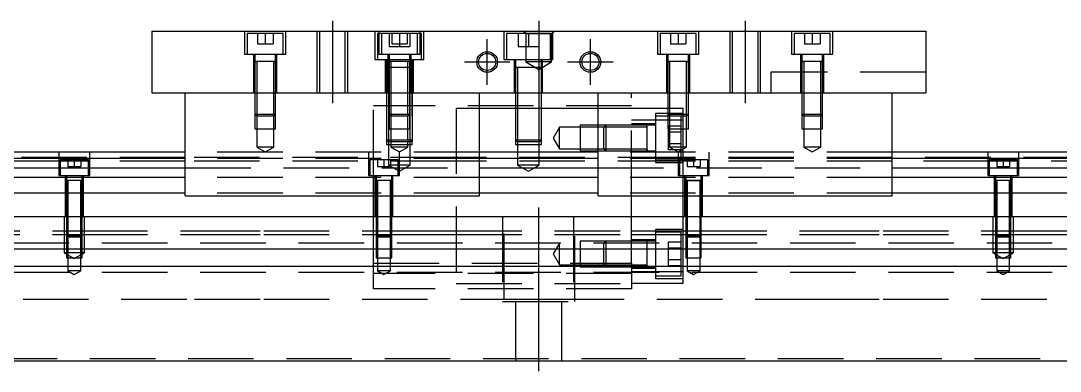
# Model space of a CAD drawing. Extents: x -12 to 793, y -282 to 102.
# Drawn here: x 189.6 to 391, y -239 to -171 of the extents above; entities that cross this region are included whole.
import ezdxf

# ---------------------------------------------------------------- set-up
doc = ezdxf.new("R2010")
doc.units = 0
doc.linetypes.add('CENTER', pattern=[50.8, 31.75, -6.35, 6.35, -6.35])
doc.linetypes.add('DASHED', pattern=[19.05, 12.7, -6.35])
doc.layers.get('0').update_dxf_attribs({"linetype": 'CONTINUOUS'})
doc.layers.add('CENTER', color=1, linetype='CENTER')

msp = doc.modelspace()

# ---------------------------------------------------------------- linework, layer by layer
at = {"color": 7, "linetype": 'CONTINUOUS'}
for p, q in [((215, -172.99), (365, -172.99)), ((215, -172.99), (215, -184.99)), ((365, -172.99), (365, -184.99)), ((261, -180.09), (260.499994, -180.09)), ((261.35, -180.09), (261, -180.09)), ((265, -180.09), (264.65, -180.09)), ((265.500006, -180.09), (265, -180.09)), ((215, -184.99), (365, -184.99)), ((221.5, -204.99), (221.5, -184.99)), ((278.5, -204.99), (278.5, -184.99)), ((301.5, -204.99), (301.5, -184.99)), ((358.5, -204.99), (358.5, -184.99)), ((221.5, -196.49), (0, -196.49)), ((301.5, -196.49), (278.5, -196.49)), ((580, -196.49), (358.5, -196.49)), ((221.5, -197.742272), (0, -197.742272)), ((301.5, -197.742272), (278.5, -197.742272)), ((580, -197.742272), (358.5, -197.742272)), ((0, -199.51668), (221.5, -199.51668)), ((221.5, -201.413076), (0, -201.413076)), ((278.5, -199.51668), (301.5, -199.51668)), ((301.5, -201.413076), (278.5, -201.413076)), ((358.5, -199.51668), (580, -199.51668)), ((580, -201.413076), (358.5, -201.413076)), ((221.5, -204.467372), (0, -204.467372)), ((221.5, -204.99), (278.5, -204.99)), ((301.5, -204.467372), (278.5, -204.467372)), ((301.5, -204.99), (358.5, -204.99)), ((580, -204.467372), (358.5, -204.467372)), ((0, -208.99), (580, -208.99)), ((321.25, -211.74), (321.5, -211.74)), ((580, -215.29), (0, -215.29)), ((580, -218.69), (0, -218.69)), ((311, -218.740006), (311, -218.69)), ((0, -236.99), (580, -236.99))]:
    msp.add_line(p, q, dxfattribs=at)
at = {"color": 3, "linetype": 'DASHED'}
for p, q in [((233, -172.99), (233, -177.49)), ((241, -177.49), (241, -172.99)), ((247.000006, -172.99), (247.000006, -184.99)), ((247.5, -172.99), (247.5, -184.99)), ((252.5, -184.99), (252.5, -172.99)), ((252.999994, -184.99), (252.999994, -172.99)), ((258.25, -172.99), (258.25, -178.49)), ((259, -172.99), (259, -177.49)), ((267, -177.49), (267, -172.99)), ((267.75, -178.49), (267.75, -172.99)), ((283.25, -172.99), (283.25, -178.49)), ((287.5, -173.49), (287, -172.99)), ((292.5, -173.49), (293, -172.99)), ((292.75, -178.49), (292.75, -172.99)), ((313, -172.99), (313, -177.49)), ((321, -177.49), (321, -172.99)), ((327.000006, -172.99), (327.000006, -184.99)), ((327.5, -172.99), (327.5, -184.99)), ((332.5, -184.99), (332.5, -172.99)), ((332.999994, -184.99), (332.999994, -172.99)), ((339, -172.99), (339, -177.49)), ((347, -177.49), (347, -172.99)), ((240.5, -173.49), (233.5, -173.49)), ((233.5, -173.49), (233.5, -177.49)), ((235.5, -173.49), (235.5, -175.49)), ((237, -173.49), (237, -175.49)), ((238.5, -173.49), (238.5, -175.49)), ((240.5, -177.49), (240.5, -173.49)), ((259.5, -173.49), (258.75, -173.49)), ((258.75, -173.49), (258.75, -178.49)), ((266.5, -173.49), (259.5, -173.49)), ((259.5, -173.49), (259.5, -177.49)), ((261, -173.49), (261, -175.99)), ((261.5, -173.49), (261.5, -175.49)), ((263, -173.49), (263, -175.49)), ((264.5, -173.49), (264.5, -175.49)), ((265, -173.49), (265, -175.99)), ((267.25, -173.49), (266.5, -173.49)), ((266.5, -177.49), (266.5, -173.49)), ((267.25, -178.49), (267.25, -173.49)), ((292.25, -173.49), (283.75, -173.49)), ((283.75, -173.49), (283.75, -178.49)), ((286, -173.49), (286, -175.99)), ((287.5, -173.49), (287.5, -178.99)), ((287.5, -173.49), (292.5, -173.49)), ((288, -173.49), (288, -175.99)), ((290, -173.49), (290, -175.99)), ((292.25, -178.49), (292.25, -173.49)), ((292.5, -178.99), (292.5, -173.49)), ((320.5, -173.49), (313.5, -173.49)), ((313.5, -173.49), (313.5, -177.49)), ((315.5, -173.49), (315.5, -175.49)), ((317, -173.49), (317, -175.49)), ((318.5, -173.49), (318.5, -175.49)), ((320.5, -177.49), (320.5, -173.49)), ((346.5, -173.49), (339.5, -173.49)), ((339.5, -173.49), (339.5, -177.49)), ((341.5, -173.49), (341.5, -175.49)), ((343, -173.49), (343, -175.49)), ((344.5, -173.49), (344.5, -175.49)), ((346.5, -177.49), (346.5, -173.49)), ((235.5, -175.49), (237, -175.49)), ((237, -175.49), (238.5, -175.49)), ((261, -175.99), (263, -175.99)), ((261.5, -175.49), (263, -175.49)), ((263, -175.49), (264.5, -175.49)), ((263, -175.49), (263, -175.99)), ((263, -175.99), (265, -175.99)), ((286, -175.99), (288, -175.99)), ((288, -175.99), (290, -175.99)), ((315.5, -175.49), (317, -175.49)), ((317, -175.49), (318.5, -175.49)), ((341.5, -175.49), (343, -175.49)), ((343, -175.49), (344.5, -175.49)), ((233, -177.49), (241, -177.49)), ((234.75, -177.49), (234.75, -184.99)), ((235, -177.49), (235, -178.89)), ((235, -178.885), (235, -178.89)), ((235, -178.89), (235.216462, -178.89)), ((235.216708, -178.89), (235, -178.89)), ((235, -178.89), (235, -178.895)), ((235, -178.89), (235, -184.99)), ((238.783332, -178.89), (235.216708, -178.89)), ((235.35, -178.89), (235.35, -184.99)), ((238.65, -184.99), (238.65, -178.89)), ((239, -178.89), (238.783332, -178.89)), ((238.783538, -178.89), (239, -178.89)), ((239, -178.89), (239, -177.49)), ((239, -178.89), (239, -178.885)), ((239, -178.895), (239, -178.89)), ((239, -184.99), (239, -178.89)), ((239.25, -184.99), (239.25, -177.49)), ((258.25, -178.49), (267.75, -178.49)), ((259, -177.49), (267, -177.49)), ((260.25, -178.49), (260.25, -184.99)), ((260.5, -178.49), (260.5, -180.09)), ((260.75, -177.49), (260.75, -184.99)), ((261, -177.49), (261, -178.89)), ((261, -178.885), (261, -178.89)), ((261, -178.89), (261.216462, -178.89)), ((261.216708, -178.89), (261, -178.89)), ((261, -178.89), (261, -184.99)), ((261, -178.89), (261, -178.895)), ((264.783332, -178.89), (261.216708, -178.89)), ((261.35, -178.89), (261.35, -184.99)), ((264.65, -184.99), (264.65, -178.89)), ((265, -178.89), (264.783332, -178.89)), ((264.783538, -178.89), (265, -178.89)), ((265, -178.89), (265, -177.49)), ((265, -178.89), (265, -178.885)), ((265, -184.99), (265, -178.89)), ((265, -178.895), (265, -178.89)), ((265.25, -184.99), (265.25, -177.49)), ((265.5, -180.09), (265.5, -178.49)), ((265.75, -184.99), (265.75, -178.49)), ((283.25, -178.49), (292.75, -178.49)), ((285.25, -178.49), (285.25, -184.99)), ((285.5, -178.49), (285.5, -180.09)), ((292.5, -178.99), (287.5, -178.99)), ((287.5, -178.99), (290, -180.433376)), ((290, -180.433376), (292.5, -178.99)), ((290.5, -180.09), (290.5, -178.49)), ((290.75, -184.99), (290.75, -178.49)), ((313, -177.49), (321, -177.49)), ((314.75, -177.49), (314.75, -184.99)), ((315, -177.49), (315, -178.89)), ((315, -178.885), (315, -178.89)), ((315, -178.89), (315.216462, -178.89)), ((315.216708, -178.89), (315, -178.89)), ((315, -178.89), (315, -178.895)), ((315, -178.89), (315, -184.99)), ((318.783332, -178.89), (315.216708, -178.89)), ((315.35, -178.89), (315.35, -184.99)), ((318.65, -184.99), (318.65, -178.89)), ((319, -178.89), (318.783332, -178.89)), ((318.783538, -178.89), (319, -178.89)), ((319, -178.89), (319, -177.49)), ((319, -178.89), (319, -178.885)), ((319, -178.895), (319, -178.89)), ((319, -184.99), (319, -178.89)), ((319.25, -184.99), (319.25, -177.49)), ((339, -177.49), (347, -177.49)), ((340.75, -177.49), (340.75, -184.99)), ((341, -177.49), (341, -178.89)), ((341, -178.885), (341, -178.89)), ((341, -178.89), (341.216462, -178.89)), ((341.216708, -178.89), (341, -178.89)), ((341, -178.89), (341, -178.895)), ((341, -178.89), (341, -184.99)), ((344.783332, -178.89), (341.216708, -178.89)), ((341.35, -178.89), (341.35, -184.99)), ((344.65, -184.99), (344.65, -178.89)), ((345, -178.89), (344.783332, -178.89)), ((344.783538, -178.89), (345, -178.89)), ((345, -178.89), (345, -177.49)), ((345, -178.89), (345, -178.885)), ((345, -178.895), (345, -178.89)), ((345, -184.99), (345, -178.89)), ((345.25, -184.99), (345.25, -177.49)), ((260.5, -180.085), (260.5, -180.09)), ((260.5, -180.09), (260.757448, -180.09)), ((260.757468, -180.09), (260.5, -180.09)), ((260.5, -180.09), (260.5, -180.095)), ((260.5, -180.09), (260.5, -184.99)), ((260.999654, -180.09), (260.757468, -180.09)), ((260.9, -180.09), (260.9, -184.99)), ((261.349616, -180.09), (260.999654, -180.09)), ((264.650424, -180.09), (261.349616, -180.09)), ((265.000386, -180.09), (264.650424, -180.09)), ((265.242552, -180.09), (265.000386, -180.09)), ((265.1, -184.99), (265.1, -180.09)), ((265.5, -180.09), (265.242552, -180.09)), ((265.242602, -180.09), (265.5, -180.09)), ((265.5, -180.09), (265.5, -180.085)), ((265.5, -180.095), (265.5, -180.09)), ((265.5, -184.99), (265.5, -180.09)), ((285.5, -180.085), (285.5, -180.09)), ((285.5, -180.09), (285.757448, -180.09)), ((285.757468, -180.09), (285.5, -180.09)), ((285.5, -180.09), (285.5, -184.99)), ((285.5, -180.09), (285.5, -180.095)), ((290.242552, -180.09), (285.757468, -180.09)), ((285.9, -180.09), (285.9, -184.99)), ((290.1, -184.99), (290.1, -180.09)), ((290.5, -180.09), (290.242552, -180.09)), ((290.242602, -180.09), (290.5, -180.09)), ((290.5, -180.09), (290.5, -180.085)), ((290.5, -184.99), (290.5, -180.09)), ((290.5, -180.095), (290.5, -180.09)), ((345, -180.99), (335, -180.99)), ((335, -180.99), (335, -184.99)), ((365, -180.99), (345, -180.99)), ((235, -184.99), (235, -189.14)), ((235.000006, -184.99), (235.000006, -189.140006)), ((235.35, -184.99), (235.35, -189.49)), ((238.65, -189.49), (238.65, -184.99)), ((238.999994, -189.140006), (238.999994, -184.99)), ((239, -189.14), (239, -184.99)), ((258, -200.99), (258, -184.99)), ((260.5, -184.99), (260.5, -194.09)), ((260.500006, -184.99), (260.500002, -194.09)), ((260.9, -184.99), (260.9, -194.49)), ((261, -184.99), (261, -189.14)), ((261.000006, -184.99), (261.000002, -189.14)), ((261.35, -184.99), (261.35, -189.49)), ((264.65, -189.49), (264.65, -184.99)), ((264.999998, -189.14), (264.999994, -184.99)), ((265, -189.14), (265, -184.99)), ((265.1, -194.49), (265.1, -184.99)), ((265.499998, -194.09), (265.499994, -184.99)), ((265.5, -194.09), (265.5, -184.99)), ((285.5, -184.99), (285.5, -194.09)), ((285.500006, -184.99), (285.500002, -194.09)), ((285.9, -184.99), (285.9, -194.49)), ((290.1, -194.49), (290.1, -184.99)), ((290.499998, -194.09), (290.499994, -184.99)), ((290.5, -194.09), (290.5, -184.99)), ((308, -204.99), (308, -184.99)), ((315, -184.99), (315, -189.14)), ((315.000006, -184.99), (315.000002, -189.14)), ((315.35, -184.99), (315.35, -189.49)), ((318.65, -189.49), (318.65, -184.99)), ((318.999998, -189.14), (318.999994, -184.99)), ((319, -189.14), (319, -184.99)), ((341, -184.99), (341, -189.14)), ((341.000006, -184.99), (341.000002, -189.14)), ((341.35, -184.99), (341.35, -189.49)), ((344.65, -189.49), (344.65, -184.99)), ((344.999998, -189.14), (344.999994, -184.99)), ((345, -189.14), (345, -184.99)), ((235, -189.14), (239, -189.14)), ((235, -189.14), (235.35, -189.49)), ((235.000006, -189.140006), (235.000006, -191.99)), ((238.65, -189.49), (239, -189.14)), ((238.999994, -191.99), (238.999994, -189.140006)), ((308, -187.49), (258, -187.49)), ((261, -189.14), (265, -189.14)), ((261, -189.14), (261.35, -189.49)), ((261.000002, -189.14), (261.000006, -191.99)), ((264.65, -189.49), (265, -189.14)), ((264.999994, -191.99), (264.999998, -189.14)), ((274, -187.99), (274, -221.99)), ((278.5, -187.99), (274, -187.99)), ((285.5, -187.99), (278.5, -187.99)), ((285.9, -187.99), (285.5, -187.99)), ((290.1, -187.99), (285.9, -187.99)), ((290.5, -187.99), (290.1, -187.99)), ((301.5, -187.99), (290.5, -187.99)), ((308, -187.99), (301.5, -187.99)), ((315, -187.99), (308, -187.99)), ((312.6, -188.99), (312.6, -198.49)), ((318, -188.99), (312.6, -188.99)), ((315.35, -187.99), (315, -187.99)), ((315, -189.14), (319, -189.14)), ((315, -189.14), (315.35, -189.49)), ((315.000002, -189.14), (315.000006, -191.99)), ((318, -187.99), (315.35, -187.99)), ((318, -189.49), (318, -187.99)), ((318.65, -189.49), (319, -189.14)), ((318.999994, -191.99), (318.999998, -189.14)), ((341, -189.14), (345, -189.14)), ((341, -189.14), (341.35, -189.49)), ((341.000002, -189.14), (341.000006, -191.99)), ((344.65, -189.49), (345, -189.14)), ((344.999994, -191.99), (344.999998, -189.14)), ((238.65, -189.49), (235.35, -189.49)), ((235.35, -189.49), (235.35, -191.99)), ((238.65, -191.99), (238.65, -189.49)), ((264.65, -189.49), (261.35, -189.49)), ((261.35, -189.49), (261.35, -191.99)), ((264.65, -191.99), (264.65, -189.49)), ((298, -191.240006), (298, -196.239994)), ((301.5, -191.240006), (298, -191.240006)), ((302.999994, -191.240006), (301.5, -191.240006)), ((303, -191.24), (302.6, -191.64)), ((308, -191.240006), (302.999994, -191.240006)), ((303, -191.24), (303, -196.24)), ((308, -191.24), (303, -191.24)), ((315.000006, -190.293062), (308, -190.293062)), ((312.6, -190.99), (308, -190.99)), ((311, -191.24), (308, -191.24)), ((311, -191.24), (310.995, -191.24)), ((311, -191.497468), (311, -191.24)), ((311.005, -191.24), (311, -191.24)), ((312.6, -191.24), (311, -191.24)), ((315.000006, -189.49), (312.6, -189.49)), ((315.35, -189.49), (315.000006, -189.49)), ((318, -190.293062), (315.000006, -190.293062)), ((318.65, -189.49), (315.35, -189.49)), ((315.35, -189.49), (315.35, -191.99)), ((317.6, -197.99), (317.6, -189.49)), ((318, -190.293062), (318, -189.49)), ((318, -200.99), (318, -190.293062)), ((318.65, -191.99), (318.65, -189.49)), ((344.65, -189.49), (341.35, -189.49)), ((341.35, -189.49), (341.35, -191.99)), ((344.65, -191.99), (344.65, -189.49)), ((235.000006, -191.99), (238.999994, -191.99)), ((235.35, -191.99), (235.35, -195.49)), ((238.65, -195.49), (238.65, -191.99)), ((261.000006, -191.99), (264.999994, -191.99)), ((261.35, -191.99), (261.35, -195.49)), ((264.65, -195.49), (264.65, -191.99)), ((294, -191.64), (292.787564, -193.74)), ((294, -195.84), (294, -191.64)), ((298, -191.64), (294, -191.64)), ((302.6, -191.64), (298, -191.64)), ((302.6, -195.84), (302.6, -191.64)), ((308, -191.64), (302.6, -191.64)), ((311, -191.64), (308, -191.64)), ((311, -193.589954), (311, -191.497468)), ((315.000006, -191.99), (318.999994, -191.99)), ((315.1, -191.430598), (315.1, -192.5853)), ((317.6, -191.430598), (315.1, -191.430598)), ((317.6, -192.5853), (315.1, -192.5853)), ((315.1, -192.5853), (315.1, -194.8947)), ((315.35, -191.99), (315.35, -195.49)), ((318.65, -195.49), (318.65, -191.99)), ((341.000006, -191.99), (344.999994, -191.99)), ((341.35, -191.99), (341.35, -195.49)), ((344.65, -195.49), (344.65, -191.99)), ((260.5, -194.09), (265.5, -194.09)), ((260.5, -194.09), (260.9, -194.49)), ((260.500002, -194.09), (260.500006, -194.99)), ((260.500006, -194.99), (265.499994, -194.99)), ((265.1, -194.49), (260.9, -194.49)), ((260.9, -194.49), (260.9, -194.99)), ((260.9, -194.99), (260.9, -198.99)), ((265.1, -194.49), (265.5, -194.09)), ((265.1, -194.99), (265.1, -194.49)), ((265.1, -198.99), (265.1, -194.99)), ((265.499994, -194.99), (265.499998, -194.09)), ((285.5, -194.09), (290.5, -194.09)), ((285.5, -194.09), (285.9, -194.49)), ((285.500002, -194.09), (285.500006, -194.99)), ((285.500006, -194.99), (290.499994, -194.99)), ((290.1, -194.49), (285.9, -194.49)), ((285.9, -194.49), (285.9, -194.99)), ((285.9, -194.99), (285.9, -198.99)), ((290.1, -194.49), (290.5, -194.09)), ((290.1, -194.99), (290.1, -194.49)), ((290.1, -198.99), (290.1, -194.99)), ((290.499994, -194.99), (290.499998, -194.09)), ((292.787564, -193.74), (294, -195.84)), ((311, -193.94002), (311, -193.589954)), ((311, -195.982552), (311, -193.94002)), ((317.6, -194.8947), (315.1, -194.8947)), ((315.1, -194.8947), (315.1, -196.049402)), ((197, -196.49), (197, -200.99)), ((203, -200.99), (203, -196.49)), ((278.5, -196.49), (221.5, -196.49)), ((238.65, -195.49), (235.35, -195.49)), ((235.35, -195.49), (237, -196.442628)), ((237, -196.442628), (238.65, -195.49)), ((257, -196.49), (257, -200.99)), ((264.65, -195.49), (261.35, -195.49)), ((261.35, -195.49), (263, -196.442628)), ((263, -196.442628), (264.65, -195.49)), ((263, -200.99), (263, -196.49)), ((294, -195.84), (298, -195.84)), ((298, -195.84), (302.6, -195.84)), ((298, -196.239994), (303, -196.239994)), ((358.5, -196.49), (301.5, -196.49)), ((302.6, -195.84), (303, -196.24)), ((302.6, -195.84), (308, -195.84)), ((303, -196.239994), (308, -196.239994)), ((303, -196.24), (308, -196.239998)), ((308, -195.84), (311, -195.84)), ((308, -196.239998), (311.005, -196.24)), ((310.995, -196.24), (312.6, -196.24)), ((311, -196.24), (311, -195.982552)), ((311, -195.982602), (311, -196.24)), ((317.6, -196.049402), (315.1, -196.049402)), ((318.65, -195.49), (315.35, -195.49)), ((315.35, -195.49), (317, -196.442628)), ((317, -196.442628), (318.65, -195.49)), ((317, -196.49), (317, -200.99)), ((323, -200.99), (323, -196.49)), ((344.65, -195.49), (341.35, -195.49)), ((341.35, -195.49), (343, -196.442628)), ((343, -196.442628), (344.65, -195.49)), ((377, -196.49), (377, -200.99)), ((383, -200.99), (383, -196.49)), ((221.5, -197.49), (40.5, -197.49)), ((197.25, -198.24), (82.75, -198.24)), ((202.75, -197.99), (197.25, -197.99)), ((197.25, -197.99), (197.25, -200.99)), ((202.75, -198.24), (197.25, -198.24)), ((198.75, -197.99), (198.75, -199.29)), ((198.75, -199.29), (200, -199.29)), ((200, -197.99), (200, -199.29)), ((200, -199.29), (201.25, -199.29)), ((201.25, -197.99), (201.25, -199.29)), ((202.75, -200.99), (202.75, -197.99)), ((221.5, -198.24), (202.75, -198.24)), ((274, -197.49), (221.5, -197.49)), ((278.5, -197.742272), (221.5, -197.742272)), ((274, -198.24), (221.5, -198.24)), ((262.75, -197.99), (257.25, -197.99)), ((257.25, -197.99), (257.25, -200.99)), ((258.75, -197.99), (258.75, -199.29)), ((258.75, -199.29), (260, -199.29)), ((260, -197.99), (260, -199.29)), ((260, -199.29), (261.25, -199.29)), ((265.1, -198.99), (260.9, -198.99)), ((260.9, -198.99), (263, -200.202436)), ((261.25, -197.99), (261.25, -199.29)), ((262.75, -200.99), (262.75, -197.99)), ((263, -200.202436), (265.1, -198.99)), ((318, -197.49), (274, -197.49)), ((318, -198.24), (274, -198.24)), ((290.1, -198.99), (285.9, -198.99)), ((285.9, -198.99), (288, -200.202436)), ((288, -200.202436), (290.1, -198.99)), ((358.5, -197.742272), (301.5, -197.742272)), ((312.6, -197.99), (317.25, -197.99)), ((312.6, -198.49), (318, -198.49)), ((322.75, -197.99), (317.25, -197.99)), ((317.25, -197.99), (317.25, -200.99)), ((358.5, -197.49), (318, -197.49)), ((358.5, -198.24), (318, -198.24)), ((318.75, -197.99), (318.75, -199.29)), ((318.75, -199.29), (320, -199.29)), ((320, -197.99), (320, -199.29)), ((320, -199.29), (321.25, -199.29)), ((321.25, -197.99), (321.25, -199.29)), ((322.75, -200.99), (322.75, -197.99)), ((530, -197.49), (358.5, -197.49)), ((377.25, -198.24), (358.5, -198.24)), ((382.75, -197.99), (377.25, -197.99)), ((377.25, -197.99), (377.25, -200.99)), ((382.75, -198.24), (377.25, -198.24)), ((378.75, -197.99), (378.75, -199.29)), ((378.75, -199.29), (380, -199.29)), ((380, -197.99), (380, -199.29)), ((380, -199.29), (381.25, -199.29)), ((381.25, -197.99), (381.25, -199.29)), ((382.75, -200.99), (382.75, -197.99)), ((497.25, -198.24), (382.75, -198.24)), ((197, -200.99), (203, -200.99)), ((198.25, -200.99), (198.25, -208.99)), ((198.5, -200.99), (198.5, -201.99)), ((201.5, -201.99), (201.5, -200.99)), ((201.75, -208.99), (201.75, -200.99)), ((221.5, -199.51668), (278.5, -199.51668)), ((278.5, -201.413076), (221.5, -201.413076)), ((257, -200.99), (263, -200.99)), ((258, -204.99), (258, -200.99)), ((258.25, -200.99), (258.25, -208.99)), ((258.5, -200.99), (258.5, -201.99)), ((261.5, -201.99), (261.5, -200.99)), ((261.75, -208.99), (261.75, -200.99)), ((301.5, -199.51668), (358.5, -199.51668)), ((358.5, -201.413076), (301.5, -201.413076)), ((317, -200.99), (323, -200.99)), ((318, -204.99), (318, -200.99)), ((318.25, -200.99), (318.25, -208.99)), ((318.5, -200.99), (318.5, -201.99)), ((321.5, -201.99), (321.5, -200.99)), ((321.75, -208.99), (321.75, -200.99)), ((377, -200.99), (383, -200.99)), ((378.25, -200.99), (378.25, -208.99)), ((378.5, -200.99), (378.5, -201.99)), ((381.5, -201.99), (381.5, -200.99)), ((381.75, -208.99), (381.75, -200.99)), ((198.5, -201.985), (198.5, -201.99)), ((198.624678, -201.99), (198.5, -201.99)), ((198.5, -201.99), (198.5, -208.99)), ((198.5, -201.99), (198.5, -201.995)), ((199.998804, -201.99), (198.624678, -201.99)), ((198.75, -201.99), (198.75, -208.99)), ((201.37533, -201.99), (199.998804, -201.99)), ((201.25, -208.99), (201.25, -201.99)), ((201.5, -201.99), (201.37533, -201.99)), ((201.5, -201.99), (201.5, -201.985)), ((201.5, -208.99), (201.5, -201.99)), ((201.5, -201.995), (201.5, -201.99)), ((258.5, -201.985), (258.5, -201.99)), ((258.624678, -201.99), (258.5, -201.99)), ((258.5, -201.99), (258.5, -204.99)), ((258.5, -201.99), (258.5, -201.995)), ((259.998804, -201.99), (258.624678, -201.99)), ((258.75, -201.99), (258.75, -204.99)), ((261.37533, -201.99), (259.998804, -201.99)), ((261.25, -204.99), (261.25, -201.99)), ((261.5, -201.99), (261.37533, -201.99)), ((261.5, -201.99), (261.5, -201.985)), ((261.5, -204.99), (261.5, -201.99)), ((261.5, -201.995), (261.5, -201.99)), ((318.5, -201.985), (318.5, -201.99)), ((318.5, -201.99), (318.62467, -201.99)), ((318.624678, -201.99), (318.5, -201.99)), ((318.5, -201.99), (318.5, -201.995)), ((318.5, -201.99), (318.5, -204.99)), ((318.62467, -201.99), (321.375392, -201.99)), ((319.998804, -201.99), (318.624678, -201.99)), ((318.75, -201.99), (318.75, -204.99)), ((321.37533, -201.99), (319.998804, -201.99)), ((321.25, -204.99), (321.25, -201.99)), ((321.5, -201.99), (321.37533, -201.99)), ((321.375392, -201.99), (321.5, -201.99)), ((321.5, -201.99), (321.5, -201.985)), ((321.5, -201.995), (321.5, -201.99)), ((321.5, -204.99), (321.5, -201.99)), ((378.5, -201.985), (378.5, -201.99)), ((378.624678, -201.99), (378.5, -201.99)), ((378.5, -201.99), (378.5, -201.995)), ((378.5, -201.99), (378.5, -208.99)), ((379.998804, -201.99), (378.624678, -201.99)), ((378.75, -201.99), (378.75, -208.99)), ((381.37533, -201.99), (379.998804, -201.99)), ((381.25, -208.99), (381.25, -201.99)), ((381.5, -201.99), (381.37533, -201.99)), ((381.5, -201.99), (381.5, -201.985)), ((381.5, -201.995), (381.5, -201.99)), ((381.5, -208.99), (381.5, -201.99)), ((278.5, -204.467372), (221.5, -204.467372)), ((258, -208.99), (258, -204.99)), ((258.5, -204.99), (258.5, -208.99)), ((258.75, -204.99), (258.75, -208.99)), ((261.25, -208.99), (261.25, -204.99)), ((261.5, -208.99), (261.5, -204.99)), ((358.5, -204.467372), (301.5, -204.467372)), ((308, -208.99), (308, -204.99)), ((318, -208.99), (318, -204.99)), ((318.5, -204.99), (318.5, -208.99)), ((318.75, -204.99), (318.75, -208.99)), ((321.25, -208.99), (321.25, -204.99)), ((321.5, -208.99), (321.5, -204.99)), ((198, -208.99), (198, -215.99)), ((198.5, -208.99), (198.5, -212.74)), ((198.500006, -208.99), (198.500006, -212.740006)), ((198.75, -208.99), (198.75, -212.99)), ((201.25, -212.99), (201.25, -208.99)), ((201.499994, -212.740006), (201.499994, -208.99)), ((201.5, -212.74), (201.5, -208.99)), ((202, -215.99), (202, -208.99)), ((258, -215.29), (258, -208.99)), ((258.5, -208.99), (258.5, -212.74)), ((258.500006, -208.99), (258.500006, -212.740006)), ((258.75, -208.99), (258.75, -212.99)), ((261.25, -212.99), (261.25, -208.99)), ((261.499994, -212.740006), (261.499994, -208.99)), ((261.5, -212.74), (261.5, -208.99)), ((283, -208.99), (283, -225.49)), ((283.291796, -224.99), (283.291796, -208.99)), ((296.708204, -208.99), (296.708204, -224.99)), ((297, -225.49), (297, -208.99)), ((308, -215.29), (308, -208.99)), ((318, -215.29), (318, -208.99)), ((318.5, -208.99), (318.5, -212.74)), ((318.500006, -208.99), (318.500006, -212.740006)), ((318.75, -208.99), (318.75, -212.99)), ((321.25, -212.99), (321.25, -208.99)), ((321.499994, -212.740006), (321.499994, -208.99)), ((321.5, -212.74), (321.5, -208.99)), ((378, -208.99), (378, -215.99)), ((378.5, -208.99), (378.5, -212.74)), ((378.500006, -208.99), (378.500006, -212.740006)), ((378.75, -208.99), (378.75, -212.99)), ((381.25, -212.99), (381.25, -208.99)), ((381.499994, -212.740006), (381.499994, -208.99)), ((381.5, -212.74), (381.5, -208.99)), ((382, -215.99), (382, -208.99)), ((312.6, -211.49), (312.6, -220.99)), ((318, -211.49), (312.6, -211.49)), ((81.5, -211.74), (198.5, -211.74)), ((81.5, -212.49), (198.5, -212.49)), ((198.5, -211.74), (198.75, -211.74)), ((198.5, -212.49), (198.75, -212.49)), ((198.5, -212.74), (201.5, -212.74)), ((198.5, -212.74), (198.75, -212.99)), ((198.500006, -212.740006), (198.500006, -215.29)), ((198.75, -211.74), (201.25, -211.74)), ((198.75, -212.49), (201.25, -212.49)), ((201.25, -212.99), (198.75, -212.99)), ((198.75, -212.99), (198.75, -216.99)), ((201.25, -211.74), (201.5, -211.74)), ((201.25, -212.49), (201.5, -212.49)), ((201.25, -212.99), (201.5, -212.74)), ((201.25, -216.99), (201.25, -212.99)), ((201.499994, -215.29), (201.499994, -212.740006)), ((201.5, -211.74), (223.291796, -211.74)), ((201.5, -212.49), (223.291796, -212.49)), ((223.291796, -211.74), (236.708204, -211.74)), ((223.291796, -212.49), (236.708204, -212.49)), ((236.708204, -211.74), (258, -211.74)), ((236.708204, -212.49), (258, -212.49)), ((258, -211.74), (258.5, -211.74)), ((258, -212.49), (258.5, -212.49)), ((258.5, -211.74), (258.75, -211.74)), ((258.5, -212.49), (258.75, -212.49)), ((258.5, -212.74), (261.5, -212.74)), ((258.5, -212.74), (258.75, -212.99)), ((258.500006, -212.740006), (258.500006, -215.29)), ((258.75, -211.74), (261.25, -211.74)), ((258.75, -212.49), (261.25, -212.49)), ((261.25, -212.99), (258.75, -212.99)), ((258.75, -212.99), (258.75, -216.99)), ((261.25, -211.74), (261.5, -211.74)), ((261.25, -212.49), (261.5, -212.49)), ((261.25, -212.99), (261.5, -212.74)), ((261.25, -216.99), (261.25, -212.99)), ((261.499994, -215.29), (261.499994, -212.740006)), ((261.5, -211.74), (274, -211.74)), ((261.5, -212.49), (274, -212.49)), ((274, -211.74), (308, -211.74)), ((274, -212.489994), (308, -212.489994)), ((274, -212.49), (308, -212.49)), ((308, -211.74), (318, -211.74)), ((308, -212.489994), (312.6, -212.489994)), ((308, -212.49), (312.6, -212.49)), ((312.6, -213.49), (308, -213.49)), ((317.6, -211.99), (312.6, -211.99)), ((312.6, -212.489994), (317.6, -212.489994)), ((312.6, -212.49), (317.6, -212.49)), ((317.6, -215.29), (317.6, -211.99)), ((317.6, -212.489994), (318, -212.489994)), ((317.6, -212.49), (318, -212.49)), ((318, -211.74), (318.5, -211.74)), ((318, -212.49), (318.5, -212.49)), ((318.5, -211.74), (318.75, -211.74)), ((318.5, -212.49), (318.75, -212.49)), ((318.5, -212.74), (321.5, -212.74)), ((318.5, -212.74), (318.75, -212.99)), ((318.500006, -212.740006), (318.500006, -215.29)), ((318.75, -211.74), (321.25, -211.74)), ((318.75, -212.49), (321.25, -212.49)), ((321.25, -212.99), (318.75, -212.99)), ((318.75, -212.99), (318.75, -216.99)), ((321.25, -212.49), (321.5, -212.49)), ((321.25, -212.99), (321.5, -212.74)), ((321.25, -216.99), (321.25, -212.99)), ((321.499994, -215.29), (321.499994, -212.740006)), ((321.5, -211.74), (343.291796, -211.74)), ((321.5, -212.49), (343.291796, -212.49)), ((343.291796, -211.74), (356.708204, -211.74)), ((343.291796, -212.49), (356.708204, -212.49)), ((356.708204, -211.74), (378.5, -211.74)), ((356.708204, -212.49), (378.5, -212.49)), ((378.5, -211.74), (378.75, -211.74)), ((378.5, -212.49), (378.75, -212.49)), ((378.5, -212.74), (381.5, -212.74)), ((378.5, -212.74), (378.75, -212.99)), ((378.500006, -212.740006), (378.500006, -215.29)), ((378.75, -211.74), (381.25, -211.74)), ((378.75, -212.49), (381.25, -212.49)), ((381.25, -212.99), (378.75, -212.99)), ((378.75, -212.99), (378.75, -216.99)), ((381.25, -211.74), (381.5, -211.74)), ((381.25, -212.49), (381.5, -212.49)), ((381.25, -212.99), (381.5, -212.74)), ((381.25, -216.99), (381.25, -212.99)), ((381.499994, -215.29), (381.499994, -212.740006)), ((381.5, -211.74), (498.5, -211.74)), ((381.5, -212.49), (498.5, -212.49)), ((580, -214.14), (0, -214.14)), ((198.500006, -215.29), (198.500006, -216.99)), ((201.499994, -216.99), (201.499994, -215.29)), ((258, -217.99), (258, -215.29)), ((258.500006, -215.29), (258.500006, -216.99)), ((261.499994, -216.99), (261.499994, -215.29)), ((294, -214.14), (292.787564, -216.24)), ((294, -218.34), (294, -214.14)), ((298, -213.740006), (298, -218.739994)), ((303, -213.740006), (298, -213.740006)), ((303, -213.74), (302.6, -214.14)), ((302.6, -218.34), (302.6, -214.14)), ((303, -213.74), (303, -218.74)), ((308, -213.74), (303, -213.74)), ((308, -213.740006), (303, -213.740006)), ((311, -213.74), (308, -213.74)), ((308, -217.99), (308, -215.29)), ((311, -213.74), (310.995, -213.74)), ((311, -213.997468), (311, -213.74)), ((311.005, -213.74), (311, -213.74)), ((312.6, -213.74), (311, -213.74)), ((311, -215.28994), (311, -213.997468)), ((311, -216.089954), (311, -215.28994)), ((315.1, -213.930598), (315.1, -215.0853)), ((317.6, -213.930598), (315.1, -213.930598)), ((317.6, -215.0853), (315.1, -215.0853)), ((315.1, -215.0853), (315.1, -217.3947)), ((317.6, -218.69), (317.6, -215.29)), ((318, -218.69), (318, -215.29)), ((318.500006, -215.29), (318.500006, -216.99)), ((321.499994, -216.99), (321.499994, -215.29)), ((378.500006, -215.29), (378.500006, -216.99)), ((381.499994, -216.99), (381.499994, -215.29)), ((202, -215.99), (198, -215.99)), ((198, -215.99), (200, -217.1447)), ((198.500006, -216.99), (201.499994, -216.99)), ((198.75, -216.99), (198.75, -219.49)), ((200, -217.1447), (202, -215.99)), ((201.25, -219.49), (201.25, -216.99)), ((258.500006, -216.99), (261.499994, -216.99)), ((258.75, -216.99), (258.75, -219.49)), ((261.25, -219.49), (261.25, -216.99)), ((292.787564, -216.24), (294, -218.34)), ((311, -216.44002), (311, -216.089954)), ((311, -218.482552), (311, -216.44002)), ((315.1, -217.3947), (315.1, -218.549402)), ((317.6, -217.3947), (315.1, -217.3947)), ((318.500006, -216.99), (321.499994, -216.99)), ((318.75, -216.99), (318.75, -219.49)), ((321.25, -219.49), (321.25, -216.99)), ((382, -215.99), (378, -215.99)), ((378, -215.99), (380, -217.1447)), ((378.500006, -216.99), (381.499994, -216.99)), ((378.75, -216.99), (378.75, -219.49)), ((380, -217.1447), (382, -215.99)), ((381.25, -219.49), (381.25, -216.99)), ((201.25, -219.49), (198.75, -219.49)), ((198.75, -219.49), (200, -220.211688)), ((200, -220.211688), (201.25, -219.49)), ((258, -217.99), (308, -217.99)), ((258, -218.69), (258, -217.99)), ((258, -222.99), (258, -218.69)), ((261.25, -219.49), (258.75, -219.49)), ((258.75, -219.49), (260, -220.211688)), ((260, -220.211688), (261.25, -219.49)), ((294, -218.34), (298, -218.34)), ((298, -218.34), (302.6, -218.34)), ((298, -218.739994), (303, -218.739994)), ((302.6, -218.34), (308, -218.34)), ((302.6, -218.34), (303, -218.74)), ((303, -218.739994), (308, -218.739994)), ((303, -218.74), (308, -218.739998)), ((308, -217.99), (308, -218.69)), ((308, -218.34), (311, -218.34)), ((308, -218.69), (308, -222.99)), ((308, -218.739998), (311.005, -218.74)), ((308, -218.99), (312.6, -218.99)), ((310.995, -218.74), (312.6, -218.74)), ((311, -218.69059), (311, -218.482552)), ((311, -218.74), (311, -218.69059)), ((317.6, -218.549402), (315.1, -218.549402)), ((317.6, -220.49), (317.6, -218.69)), ((318, -219.686938), (318, -218.69)), ((321.25, -219.49), (318.75, -219.49)), ((318.75, -219.49), (320, -220.211688)), ((320, -220.211688), (321.25, -219.49)), ((381.25, -219.49), (378.75, -219.49)), ((378.75, -219.49), (380, -220.211688)), ((380, -220.211688), (381.25, -219.49)), ((580, -219.84), (0, -219.84)), ((308, -219.998332), (258, -219.998332)), ((318, -219.686938), (308, -219.686938)), ((312.6, -220.49), (317.6, -220.49)), ((312.6, -220.99), (318, -220.99)), ((318, -221.99), (318, -219.686938)), ((308, -222.99), (258, -222.99)), ((274, -221.99), (308, -221.99)), ((318, -221.99), (308, -221.99)), ((56.708204, -224.99), (223.291796, -224.99)), ((223.291796, -224.99), (236.708204, -224.99)), ((236.708204, -224.99), (343.291796, -224.99)), ((283, -225.49), (297, -225.49)), ((283.291796, -224.99), (296.708204, -224.99)), ((285.5, -225.49), (285.5, -236.99)), ((294.5, -236.99), (294.5, -225.49)), ((343.291796, -224.99), (356.708204, -224.99)), ((356.708204, -224.99), (523.291796, -224.99)), ((12.499994, -236.49), (580, -236.49))]:
    msp.add_line(p, q, dxfattribs=at)
at = {"color": 3, "linetype": 'CONTINUOUS'}
for centre in [(280, -178.99), (300, -178.99)]:
    msp.add_circle(centre, 2, dxfattribs=at)
at = {"color": 7, "linetype": 'CONTINUOUS'}
for centre in [(280, -178.99), (300, -178.99)]:
    msp.add_circle(centre, 1.65, dxfattribs=at)
at = {"layer": 'CENTER', "color": 1, "linetype": 'CENTER'}
for p, q in [((250, -170.99), (250, -186.99)), ((290, -170.99), (290, -182.433376)), ((330, -170.99), (330, -186.99)), ((280, -183.39), (280, -174.59)), ((300, -183.39), (300, -174.59)), ((275.6, -178.99), (284.4, -178.99)), ((295.6, -178.99), (304.4, -178.99)), ((290, -238.99), (290, -206.99))]:
    msp.add_line(p, q, dxfattribs=at)

doc.saveas('drawing.dxf')
